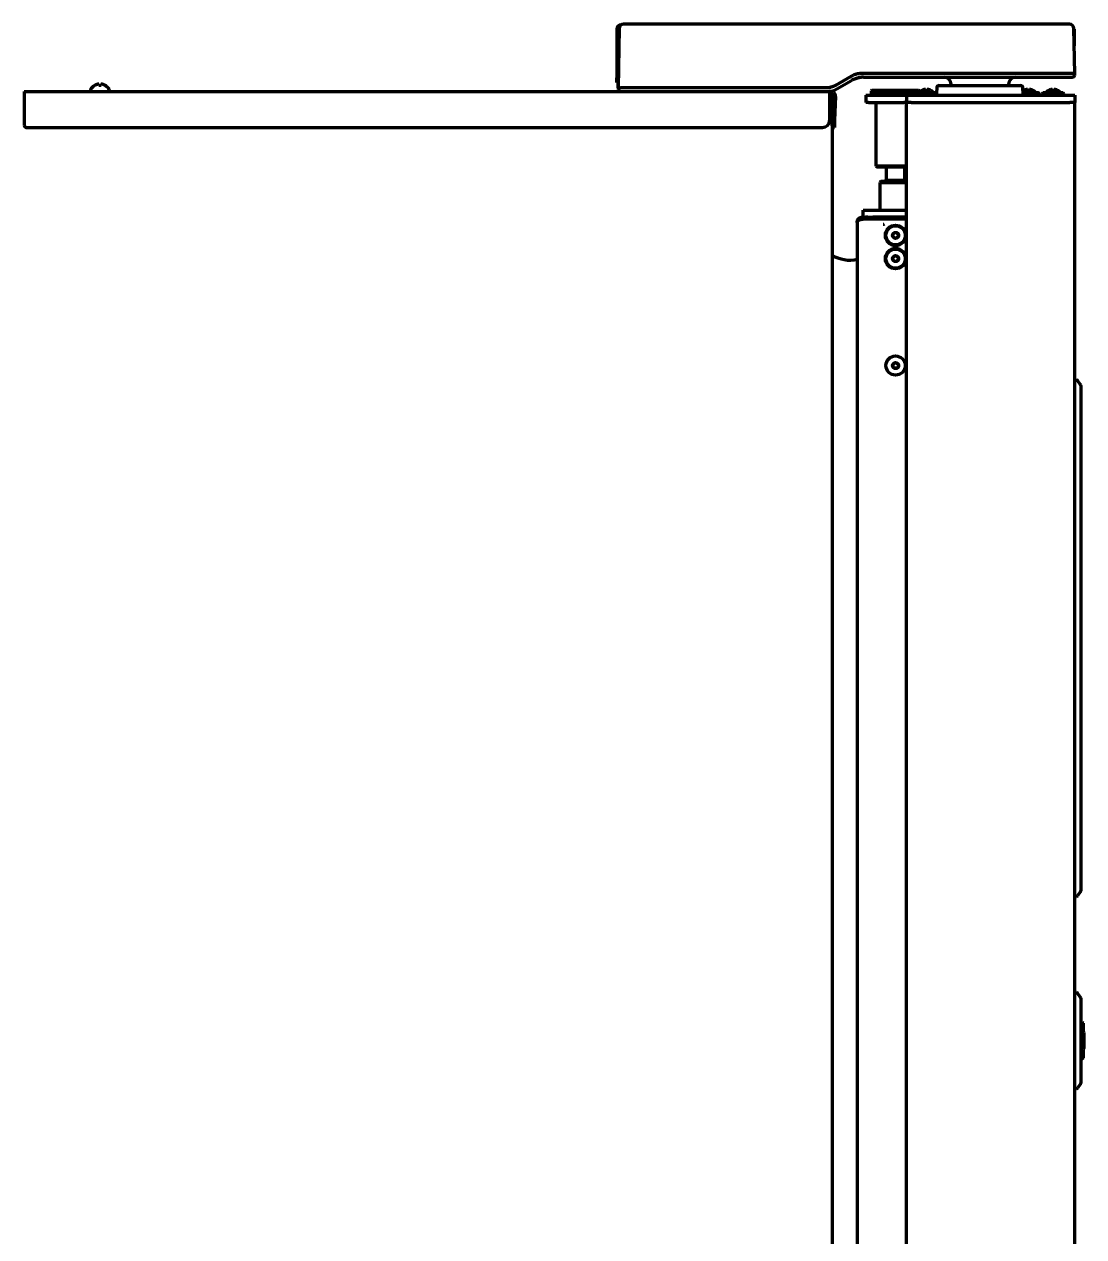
# Model space of a CAD drawing. Header units: inches. Extents: x -2983 to 7024, y 422 to 5529.
# Drawn here: x 4877 to 5318, y 3464 to 3968 of the extents above; entities that cross this region are included whole.
import ezdxf

# ---------------------------------------------------------------- set-up
doc = ezdxf.new("R2010")
doc.units = ezdxf.units.IN

msp = doc.modelspace()

# ---------------------------------------------------------------- linework, layer by layer
at = {"linetype": 'Continuous', "lineweight": 70}
for p, q in [((5123.63, 3966.39), (5123.63, 3946.14)), ((5124.67, 3966.62), (5124.23, 3941.89)), ((5124.43, 3966.39), (5124.43, 3953.35)), ((5210.69, 3968.39), (5126.47, 3968.39)), ((5214.7, 3968.39), (5210.69, 3968.39)), ((5221.38, 3968.39), (5214.7, 3968.39)), ((5225.37, 3968.39), (5221.38, 3968.39)), ((5312.11, 3968.39), (5225.37, 3968.39)), ((5314.23, 3947.89), (5313.91, 3966.62)), ((5314.03, 3966.39), (5314.03, 3959.35)), ((5221.37, 3946.82), (5214.69, 3942.96)), ((5313.23, 3947.89), (5225.37, 3947.89)), ((5226.31, 3946.39), (5313.23, 3946.39)), ((5314.23, 3947.89), (5313.23, 3947.89)), ((5314.23, 3947.37), (5314.23, 3947.89)), ((4906.27, 3942.84), (4906.27, 3942.87)), ((4910.87, 3942.87), (4910.87, 3942.84)), ((5123.63, 3944.14), (5123.63, 3946.14)), ((5124.23, 3942.89), (5124.26, 3944.14)), ((5124.23, 3942.89), (5124.23, 3943.63)), ((5124.23, 3941.9), (5124.23, 3942.89)), ((5124.23, 3941.89), (5125.23, 3941.89)), ((5124.23, 3941.89), (5124.23, 3941.89)), ((5124.23, 3941.89), (5124.24, 3941.37)), ((5124.23, 3941.89), (5124.24, 3941.37)), ((5210.69, 3941.89), (5125.23, 3941.89)), ((5213.93, 3940.79), (5215.18, 3941.51)), ((5215.18, 3941.51), (5221.31, 3945.05)), ((5252.11, 3940.87), (5252.11, 3941.27)), ((5252.86, 3941.27), (5252.86, 3940.87)), ((5256.79, 3941.91), (5256.75, 3939.86)), ((5257.79, 3942.89), (5291.68, 3942.89)), ((5262.79, 3943.44), (5262.8, 3942.89)), ((5286.67, 3942.89), (5286.68, 3943.44)), ((5292.73, 3939.4), (5292.68, 3941.91)), ((5294.61, 3940.87), (5294.61, 3941.27)), ((5295.36, 3941.27), (5295.36, 3940.87)), ((5304.86, 3940.87), (5304.86, 3941.27)), ((5305.61, 3941.27), (5305.61, 3940.87)), ((4877.07, 3940.39), (5212.23, 3940.39)), ((4877.07, 3940.39), (4877.07, 3938.29)), ((4877.07, 3938.29), (4877.07, 3926.39)), ((4904.57, 3940.99), (4904.57, 3940.79)), ((4912.57, 3940.79), (4912.57, 3940.99)), ((5212.66, 3940.39), (5212.23, 3940.39)), ((5212.23, 3940.39), (5212.23, 3938.29)), ((5212.66, 3939.39), (5212.23, 3939.39)), ((5212.23, 3938.29), (5212.23, 3928.39)), ((5213.23, 3937.29), (5212.23, 3937.29)), ((5213.18, 3940.39), (5212.66, 3940.39)), ((5213.23, 3937.39), (5213.23, 3937.29)), ((5213.23, 3937.29), (5213.23, 2272.09)), ((5213.66, 3938.36), (5213.32, 3928.43)), ((5214.66, 3938.32), (5214.32, 3928.4)), ((5227.23, 3938.89), (5228.41, 3938.89)), ((5227.23, 3938.89), (5227.23, 3935.89)), ((5228.41, 3938.89), (5243.06, 3938.89)), ((5229.73, 3940.89), (5229.48, 3940.64)), ((5229.48, 3940.64), (5249.48, 3940.64)), ((5229.48, 3940.64), (5229.48, 3939.14)), ((5229.48, 3939.14), (5229.73, 3938.89)), ((5239.48, 3939.14), (5229.48, 3939.14)), ((5229.73, 3940.89), (5249.23, 3940.89)), ((5248.01, 3939.14), (5239.48, 3939.14)), ((5243.06, 3938.89), (5244.23, 3938.89)), ((5244.23, 3938.89), (5246.23, 3938.89)), ((5244.23, 3938.89), (5244.23, 3935.89)), ((5246.23, 3938.89), (5312.23, 3938.89)), ((5247.98, 3939.49), (5247.98, 3939.29)), ((5256.58, 3939.89), (5248.38, 3939.89)), ((5249.48, 3940.64), (5249.23, 3940.89)), ((5249.48, 3939.89), (5249.48, 3940.64)), ((5250.61, 3940.89), (5250.61, 3940.87)), ((5254.36, 3940.89), (5254.36, 3940.87)), ((5256.98, 3939.29), (5256.98, 3939.49)), ((5299.08, 3939.89), (5292.72, 3939.89)), ((5293.11, 3940.89), (5293.11, 3940.87)), ((5296.86, 3940.89), (5296.86, 3940.87)), ((5299.48, 3939.29), (5299.48, 3939.49)), ((5300.73, 3939.49), (5300.73, 3939.29)), ((5309.33, 3939.89), (5301.13, 3939.89)), ((5303.36, 3940.89), (5303.36, 3940.87)), ((5307.11, 3940.89), (5307.11, 3940.87)), ((5309.73, 3939.29), (5309.73, 3939.49)), ((5312.23, 3938.89), (5314.23, 3938.89)), ((5314.23, 3938.89), (5314.23, 3935.89)), ((5228.41, 3935.89), (5227.23, 3935.89)), ((5228.41, 3935.89), (5243.06, 3935.89)), ((5231.48, 3935.89), (5231.48, 3909.39)), ((5244.23, 3935.89), (5243.06, 3935.89)), ((5246.23, 3935.89), (5244.23, 3935.89)), ((5244.23, 2297.89), (5244.23, 3935.89)), ((5246.23, 3935.89), (5244.23, 3935.89)), ((5246.23, 3935.89), (5312.23, 3935.89)), ((5314.23, 3935.89), (5312.23, 3935.89)), ((5314.23, 3935.89), (5312.23, 3935.89)), ((5314.23, 3935.89), (5314.23, 3935.89)), ((5314.23, 2287.89), (5314.23, 3935.89)), ((5213.23, 3926.09), (5213.32, 3928.43)), ((5214.32, 3928.4), (5214.21, 3925.4)), ((4878.07, 3925.39), (5209.23, 3925.39)), ((5213.23, 3925.44), (5214.21, 3925.4)), ((5314.41, 3914.74), (5314.23, 3914.74)), ((5239.48, 3909.39), (5231.48, 3909.39)), ((5231.48, 3909.39), (5231.98, 3908.89)), ((5239.48, 3908.89), (5231.98, 3908.89)), ((5235.78, 3908.89), (5235.78, 3903.54)), ((5244.24, 3909.39), (5239.48, 3909.39)), ((5244.24, 3908.89), (5239.48, 3908.89)), ((5243.58, 3903.54), (5243.58, 3908.89)), ((5233.68, 3903.04), (5233.18, 3902.54)), ((5233.18, 3902.54), (5244.23, 3902.54)), ((5233.18, 3902.54), (5233.18, 3891.04)), ((5233.68, 3903.04), (5244.23, 3903.04)), ((5235.78, 3903.54), (5235.28, 3903.04)), ((5235.78, 3903.54), (5243.58, 3903.54)), ((5244.08, 3903.04), (5243.58, 3903.54)), ((5226.18, 3891.04), (5228.18, 3891.04)), ((5226.18, 3888.04), (5226.18, 3891.04)), ((5228.18, 3891.04), (5230.2, 3891.04)), ((5230.2, 3891.04), (5232.2, 3891.04)), ((5232.2, 3891.04), (5244.23, 3891.04)), ((5314.41, 3891.07), (5314.23, 3891.07)), ((5314.41, 3891.07), (5314.23, 3891.07)), ((5314.41, 3891.07), (5314.23, 3891.07)), ((5314.41, 3891.05), (5314.23, 3891.05)), ((5223.75, 3886.07), (5223.75, 3886.18)), ((5223.75, 3885.94), (5223.75, 2538.64)), ((5225.05, 3887.03), (5225.01, 3887.03)), ((5225.55, 3888.04), (5226.45, 3888.04)), ((5225.55, 3888.04), (5225.55, 3887.24)), ((5244.23, 3887.24), (5226.18, 3887.24)), ((5226.45, 3888.04), (5227.13, 3888.04)), ((5228.18, 3888.04), (5227.13, 3888.04)), ((5228.18, 3888.04), (5230.2, 3888.04)), ((5232.2, 3888.04), (5230.2, 3888.04)), ((5244.23, 3888.04), (5232.2, 3888.04)), ((5314.33, 3884.89), (5314.41, 3884.89)), ((5314.23, 3863.53), (5314.41, 3863.53)), ((5314.23, 3839.83), (5314.41, 3839.83)), ((5314.23, 3820.39), (5314.97, 3820.39)), ((5316.65, 3818.32), (5315.38, 3820.17)), ((5316.73, 3818.04), (5316.73, 3816.39)), ((5316.73, 3816.39), (5316.73, 3609.39)), ((5316.73, 3609.39), (5316.73, 3607.75)), ((5314.23, 3605.39), (5314.97, 3605.39)), ((5316.65, 3607.46), (5315.38, 3605.61)), ((5314.97, 3565.39), (5314.23, 3565.39)), ((5316.65, 3563.32), (5315.38, 3565.17)), ((5316.73, 3563.04), (5316.73, 3561.14)), ((5316.73, 3561.14), (5316.73, 3529.64)), ((5317.48, 3552.89), (5317.23, 3552.89)), ((5317.73, 3552.64), (5317.73, 3549.67)), ((5317.72, 3549.71), (5317, 3550.94)), ((5317.98, 3548.71), (5317.98, 3542.08)), ((5317, 3539.84), (5317.72, 3541.08)), ((5317.23, 3537.89), (5317.48, 3537.89)), ((5317.73, 3541.11), (5317.73, 3538.14)), ((5316.65, 3527.46), (5315.38, 3525.61)), ((5316.73, 3529.64), (5316.73, 3527.75)), ((5314.97, 3525.39), (5314.23, 3525.39))]:
    msp.add_line(p, q, dxfattribs=at)
for centre, radius in [((5239.68, 3880.54), 4.25), ((5239.68, 3880.54), 4), ((5239.68, 3880.54), 1.25), ((5239.68, 3880.54), 1.15), ((5239.68, 3870.84), 4.25), ((5239.68, 3870.84), 4), ((5239.68, 3870.84), 1.25), ((5239.68, 3870.84), 1.15), ((5239.68, 3826.34), 4), ((5239.68, 3826.34), 1.25), ((5239.68, 3826.34), 1.15)]:
    msp.add_circle(centre, radius, dxfattribs=at)
for centre, radius, start, end in [((5125.43, 3966.39), 1.8, 90, 180), ((5126.47, 3966.59), 1.8, 90, 179), ((5312.11, 3966.59), 1.8, 1, 90), ((5259.79, 3943.39), 3, 1, 90), ((5289.68, 3943.39), 3, 90, 179), ((5313.23, 3947.39), 1, 270, 359), ((4904.97, 3940.99), 0.4, 149.6988, 180), ((4908.77, 3938.77), 4.8, 121.5837, 149.6988), ((4908.57, 3939.09), 3.78, 90.0035, 97.6041), ((4908.57, 3939.09), 3.78, 82.3959, 89.9965), ((4908.37, 3938.77), 4.8, 30.3012, 58.4186), ((4912.17, 3940.99), 0.4, 0, 30.3012), ((5125.24, 3941.39), 1, 181, 270), ((5252.48, 3937.64), 3.73, 103.5627, 120.1668), ((5252.48, 3937.64), 3.73, 59.8332, 76.4373), ((5257.79, 3941.89), 1, 90, 179), ((5291.68, 3941.89), 1, 1, 90), ((5294.98, 3937.64), 3.73, 103.5627, 120.1668), ((5294.98, 3937.64), 3.73, 59.8332, 76.4373), ((5305.23, 3937.64), 3.73, 103.5627, 120.1668), ((5305.23, 3937.64), 3.73, 59.8332, 76.4373), ((4904.97, 3940.79), 0.4, 180, 270), ((4912.17, 3940.79), 0.4, 270, 0), ((5211.23, 3937.39), 2, 0, 59.9991), ((5212.66, 3938.39), 2, 358, 90), ((5212.66, 3938.39), 1, 358, 90), ((5248.38, 3939.49), 0.4, 90, 180), ((5248.38, 3939.29), 0.4, 180, 270), ((5252.48, 3937.64), 3.75, 120, 143.1301), ((5252.48, 3937.64), 3.25, 83.3693, 96.6307), ((5252.48, 3937.64), 3.75, 36.8699, 60), ((5256.58, 3939.49), 0.4, 0, 90), ((5256.58, 3939.29), 0.4, 270, 0), ((5257.24, 3939.39), 0.5, 225.3545, 270), ((5292.23, 3939.39), 0.5, 270, 1), ((5294.98, 3937.64), 3.75, 120, 127.4479), ((5294.98, 3937.64), 3.25, 83.3693, 96.6307), ((5294.98, 3937.64), 3.75, 36.8699, 60), ((5299.08, 3939.49), 0.4, 0, 90), ((5299.08, 3939.29), 0.4, 270, 0), ((5301.13, 3939.49), 0.4, 90, 180), ((5301.13, 3939.29), 0.4, 180, 270), ((5305.23, 3937.64), 3.75, 120, 143.1301), ((5305.23, 3937.64), 3.25, 83.3693, 96.6307), ((5305.23, 3937.64), 3.75, 36.8699, 60), ((5309.33, 3939.49), 0.4, 0, 90), ((5309.33, 3939.29), 0.4, 270, 0), ((5220.48, 3883.94), 13.69, 238.0407, 283.7787), ((5314.97, 3819.89), 0.5, 34.2869, 90), ((5316.23, 3818.04), 0.5, 0, 34.2869), ((5314.97, 3605.89), 0.5, 270, 325.7131), ((5316.23, 3607.75), 0.5, 325.7131, 0), ((5314.97, 3564.89), 0.5, 34.2869, 90), ((5316.23, 3563.04), 0.5, 0, 34.2869), ((5317.23, 3553.39), 0.5, 180, 270), ((5317.48, 3552.64), 0.25, 0, 90), ((5318.73, 3551.94), 2, 180, 210), ((5315.98, 3548.71), 2, 0, 30), ((5318.73, 3538.84), 2, 150, 180), ((5317.23, 3537.39), 0.5, 90, 180), ((5317.48, 3538.14), 0.25, 270, 0), ((5315.98, 3542.08), 2, 330, 0), ((5316.23, 3527.75), 0.5, 325.7131, 0), ((5314.97, 3525.89), 0.5, 270, 325.7131)]:
    msp.add_arc(centre, radius, start, end, dxfattribs=at)
for centre, major_axis, ratio, start_param, end_param in [((5226.31, 3936.39), (-10, 0), 1, 4.712389, 4.797749), ((5090.56, 2017.72), (33.62, 1929.43), 0.001054, 6.222763, 6.22943), ((5226.31, 3936.39), (8.8, 4.76), 1, 1.541341, 1.598426), ((5251.86, 3937.64), (0, -3.64), 0.707107, 3.044426, 3.23876), ((5253.11, 3937.64), (0, 3.64), 0.707107, 6.186018, 6.380352), ((5294.36, 3937.64), (0, -3.64), 0.707107, 3.044426, 3.23876), ((5295.61, 3937.64), (0, 3.64), 0.707107, 6.186018, 6.380352), ((5304.61, 3937.64), (0, -3.64), 0.707107, 3.044426, 3.23876), ((5305.86, 3937.64), (0, 3.64), 0.707107, 6.186018, 6.380352), ((4878.07, 3926.39), (1, 0), 0.99863, 3.141593, 4.712389), ((5209.23, 3928.39), (3, 0), 0.99863, 4.712389, 6.283185)]:
    msp.add_ellipse(centre, major_axis=major_axis, ratio=ratio, start_param=start_param, end_param=end_param, dxfattribs=at)
for points, knots in [([(5225.37, 3947.89), (5225.02, 3947.9), (5224.67, 3947.87), (5223.98, 3947.78), (5223.64, 3947.71), (5223.14, 3947.57), (5222.97, 3947.52), (5222.73, 3947.44), (5222.64, 3947.41), (5222.48, 3947.34), (5222.4, 3947.31), (5221.99, 3947.14), (5221.68, 3946.99), (5221.37, 3946.82)], [0, 0, 0, 0, 0.25, 0.25, 0.5, 0.5, 0.625, 0.625, 0.6875, 0.6875, 0.75, 0.75, 1, 1, 1, 1]), ([(5221.81, 3945.32), (5222.09, 3945.47), (5222.67, 3945.72), (5223.27, 3945.93), (5223.66, 3946.03), (5223.73, 3946.06), (5223.89, 3946.1), (5224.12, 3946.15), (5224.35, 3946.2), (5224.82, 3946.29), (5225.14, 3946.33), (5225.45, 3946.36)], [0, 0, 0, 0, 0.25, 0.5, 0.5, 0.5625, 0.5625, 0.625, 0.75, 0.75, 1, 1, 1, 1]), ([(4908.07, 3942.84), (4908.07, 3942.96), (4908.07, 3943.07), (4908.07, 3943.21), (4908.07, 3943.25), (4908.07, 3943.32), (4908.07, 3943.36), (4908.07, 3943.39)], [0, 0, 0, 0, 0.5, 0.5, 0.75, 0.75, 1, 1, 1, 1]), ([(4910.87, 3942.84), (4910.67, 3942.96), (4910.46, 3943.07), (4910.13, 3943.21), (4910.02, 3943.25), (4909.8, 3943.32), (4909.69, 3943.36), (4909.57, 3943.39)], [0, 0, 0, 0, 0.5, 0.5, 0.75, 0.75, 1, 1, 1, 1]), ([(5124.27, 3943.81), (5124.27, 3943.84), (5124.27, 3943.88), (5124.27, 3943.97), (5124.27, 3944.01), (5124.27, 3944.08), (5124.27, 3944.11), (5124.27, 3944.13)], [0, 0, 0, 0, 0.413586, 0.413586, 0.827173, 0.827173, 1, 1, 1, 1]), ([(5214.69, 3942.97), (5214.38, 3942.8), (5214.07, 3942.65), (5213.43, 3942.38), (5213.1, 3942.26), (5212.6, 3942.12), (5212.43, 3942.08), (5212.17, 3942.03), (5212.08, 3942.01), (5211.91, 3941.98), (5211.48, 3941.92), (5211.04, 3941.89), (5210.69, 3941.9)], [0, 0, 0, 0, 0.25, 0.25, 0.5, 0.5, 0.625, 0.625, 0.6875, 0.6875, 0.75, 1, 1, 1, 1]), ([(5212.43, 3940.39), (5212.5, 3940.39), (5212.56, 3940.39), (5212.69, 3940.4), (5212.76, 3940.41), (5212.95, 3940.43), (5213.08, 3940.46), (5213.27, 3940.51), (5213.33, 3940.53), (5213.43, 3940.56), (5213.46, 3940.57), (5213.52, 3940.6), (5213.55, 3940.61), (5213.7, 3940.67), (5213.82, 3940.73), (5213.93, 3940.79)], [0, 0, 0, 0, 0.125, 0.125, 0.25, 0.25, 0.5, 0.5, 0.625, 0.625, 0.6875, 0.6875, 0.75, 0.75, 1, 1, 1, 1]), ([(5223.75, 3886.35), (5223.75, 3886.36), (5223.75, 3886.37), (5223.75, 3886.39), (5223.75, 3886.41), (5223.76, 3886.43), (5223.76, 3886.45), (5223.76, 3886.47), (5223.76, 3886.5), (5223.77, 3886.52), (5223.77, 3886.54), (5223.77, 3886.56), (5223.78, 3886.58), (5223.78, 3886.6), (5223.79, 3886.62), (5223.79, 3886.64), (5223.8, 3886.66), (5223.8, 3886.68), (5223.81, 3886.71), (5223.81, 3886.73), (5223.82, 3886.75), (5223.83, 3886.77), (5223.83, 3886.79), (5223.84, 3886.81), (5223.85, 3886.84), (5223.85, 3886.86), (5223.86, 3886.88), (5223.87, 3886.9), (5223.88, 3886.92), (5223.89, 3886.94), (5223.9, 3886.97), (5223.91, 3886.99), (5223.94, 3887.05), (5223.99, 3887.16), (5224.09, 3887.3), (5224.19, 3887.44), (5224.31, 3887.56), (5224.44, 3887.67), (5224.58, 3887.76), (5224.73, 3887.85), (5224.85, 3887.9), (5224.93, 3887.93), (5224.97, 3887.95), (5225.01, 3887.96), (5225.05, 3887.97), (5225.09, 3887.98), (5225.13, 3887.99), (5225.17, 3888), (5225.21, 3888.01), (5225.25, 3888.02), (5225.29, 3888.02), (5225.34, 3888.03), (5225.38, 3888.03), (5225.42, 3888.04), (5225.46, 3888.04), (5225.5, 3888.04), (5225.53, 3888.04), (5225.55, 3888.04)], [0, 0, 0, 0, 0.008318, 0.016663, 0.025033, 0.033431, 0.041855, 0.050306, 0.058784, 0.067289, 0.075822, 0.084383, 0.092972, 0.101589, 0.110234, 0.118908, 0.12761, 0.136341, 0.145102, 0.153891, 0.16271, 0.171559, 0.180437, 0.189346, 0.198284, 0.207253, 0.216253, 0.225283, 0.234343, 0.243435, 0.252558, 0.261712, 0.270898, 0.334721, 0.398233, 0.461488, 0.524538, 0.583363, 0.643194, 0.704072, 0.766035, 0.780791, 0.795527, 0.810243, 0.82494, 0.839619, 0.85428, 0.868923, 0.883549, 0.898159, 0.912752, 0.92733, 0.941892, 0.95644, 0.970973, 0.985493, 1, 1, 1, 1]), ([(5225.55, 3887.14), (5225.54, 3887.14), (5225.52, 3887.13), (5225.5, 3887.13), (5225.48, 3887.13), (5225.46, 3887.12), (5225.44, 3887.12), (5225.42, 3887.12), (5225.4, 3887.11), (5225.38, 3887.11), (5225.35, 3887.1), (5225.33, 3887.1), (5225.31, 3887.1), (5225.29, 3887.09), (5225.27, 3887.09), (5225.25, 3887.08), (5225.23, 3887.08), (5225.21, 3887.07), (5225.19, 3887.07), (5225.17, 3887.07), (5225.15, 3887.06), (5225.13, 3887.06), (5225.11, 3887.05), (5225.09, 3887.05), (5225.07, 3887.04), (5225.05, 3887.04), (5225.03, 3887.03), (5225.01, 3887.03), (5224.99, 3887.02), (5224.97, 3887.02), (5224.95, 3887.01), (5224.93, 3887.01), (5224.91, 3887), (5224.89, 3887), (5224.87, 3886.99), (5224.85, 3886.98), (5224.83, 3886.98), (5224.81, 3886.97), (5224.8, 3886.97), (5224.78, 3886.96), (5224.76, 3886.96), (5224.74, 3886.95), (5224.72, 3886.95), (5224.7, 3886.94), (5224.69, 3886.93), (5224.67, 3886.93), (5224.65, 3886.92), (5224.63, 3886.92), (5224.62, 3886.91), (5224.6, 3886.9), (5224.58, 3886.9), (5224.57, 3886.89), (5224.55, 3886.88), (5224.53, 3886.88), (5224.52, 3886.87), (5224.5, 3886.86), (5224.48, 3886.86), (5224.47, 3886.85), (5224.45, 3886.84), (5224.44, 3886.84), (5224.42, 3886.83), (5224.41, 3886.82), (5224.39, 3886.82), (5224.38, 3886.81), (5224.36, 3886.8), (5224.35, 3886.8), (5224.33, 3886.79), (5224.31, 3886.78), (5224.28, 3886.76), (5224.25, 3886.74), (5224.21, 3886.72), (5224.18, 3886.71), (5224.15, 3886.69), (5224.12, 3886.67), (5224.09, 3886.65), (5224.07, 3886.62), (5224.04, 3886.6), (5224.02, 3886.58), (5223.99, 3886.56), (5223.97, 3886.54), (5223.95, 3886.52), (5223.93, 3886.5), (5223.91, 3886.47), (5223.89, 3886.45), (5223.88, 3886.43), (5223.86, 3886.4), (5223.84, 3886.38), (5223.83, 3886.35), (5223.82, 3886.33), (5223.81, 3886.31), (5223.8, 3886.28), (5223.79, 3886.26), (5223.78, 3886.23), (5223.77, 3886.2), (5223.77, 3886.18), (5223.76, 3886.15), (5223.76, 3886.12), (5223.75, 3886.1), (5223.75, 3886.08), (5223.75, 3886.07)], [0, 0, 0, 0, 0.007389, 0.014772, 0.022148, 0.029517, 0.036879, 0.044235, 0.051584, 0.058927, 0.066263, 0.073593, 0.080917, 0.088234, 0.095545, 0.102851, 0.11015, 0.117443, 0.12473, 0.132011, 0.139286, 0.146556, 0.15382, 0.161078, 0.16833, 0.175578, 0.182819, 0.190055, 0.197286, 0.204512, 0.211732, 0.218948, 0.226158, 0.233363, 0.240563, 0.247758, 0.254949, 0.262134, 0.269315, 0.276492, 0.283663, 0.29083, 0.297993, 0.305151, 0.312305, 0.319455, 0.326601, 0.333742, 0.340879, 0.348012, 0.355142, 0.362267, 0.369389, 0.376507, 0.383621, 0.390731, 0.397838, 0.404942, 0.412042, 0.419138, 0.426232, 0.433322, 0.440409, 0.447493, 0.454573, 0.461651, 0.468726, 0.475798, 0.493613, 0.511357, 0.529031, 0.546636, 0.564173, 0.581643, 0.599048, 0.616388, 0.633665, 0.650879, 0.668031, 0.685123, 0.702157, 0.719132, 0.73605, 0.752913, 0.769721, 0.786476, 0.803179, 0.819831, 0.836433, 0.852987, 0.869493, 0.885954, 0.90237, 0.918742, 0.935073, 0.951363, 0.967613, 0.983825, 1, 1, 1, 1]), ([(5223.75, 3885.94), (5223.75, 3885.96), (5223.75, 3885.99), (5223.75, 3886.03), (5223.75, 3886.05), (5223.75, 3886.07)], [0, 0, 0, 0, 0.5, 0.5, 1, 1, 1, 1])]:
    msp.add_open_spline(points, degree=3, knots=knots, dxfattribs=at)
for points in [[(4907.57, 3943.39), (4907.52, 3943.37), (4907.41, 3943.34), (4907.25, 3943.29), (4907.09, 3943.24), (4906.93, 3943.18), (4906.78, 3943.11), (4906.62, 3943.04), (4906.46, 3942.95), (4906.33, 3942.88), (4906.27, 3942.84)], [(4908.07, 3943.39), (4908.05, 3943.39), (4908, 3943.4), (4907.93, 3943.4), (4907.86, 3943.4), (4907.78, 3943.4), (4907.71, 3943.4), (4907.64, 3943.4), (4907.59, 3943.39), (4907.57, 3943.39)], [(4909.57, 3943.39), (4909.54, 3943.39), (4909.49, 3943.4), (4909.42, 3943.4), (4909.35, 3943.4), (4909.28, 3943.4), (4909.21, 3943.4), (4909.14, 3943.4), (4909.09, 3943.39), (4909.07, 3943.39)], [(4909.07, 3943.39), (4909.07, 3943.37), (4909.07, 3943.34), (4909.07, 3943.29), (4909.07, 3943.24), (4909.07, 3943.18), (4909.07, 3943.11), (4909.07, 3943.04), (4909.07, 3942.95), (4909.07, 3942.88), (4909.07, 3942.84)], [(5223.75, 3886.19), (5223.74, 3886.24), (5223.75, 3886.29), (5223.75, 3886.35)], [(5226.18, 3887.24), (5225.97, 3887.21), (5225.76, 3887.17), (5225.55, 3887.14)], [(5225.9, 3887.24), (5225.99, 3887.24), (5226.08, 3887.24), (5226.18, 3887.24)], [(5235.04, 3885.19), (5234.86, 3885.13), (5234.67, 3885.07), (5234.48, 3885.01)]]:
    msp.add_open_spline(points, degree=3, dxfattribs=at)

doc.saveas('drawing.dxf')
